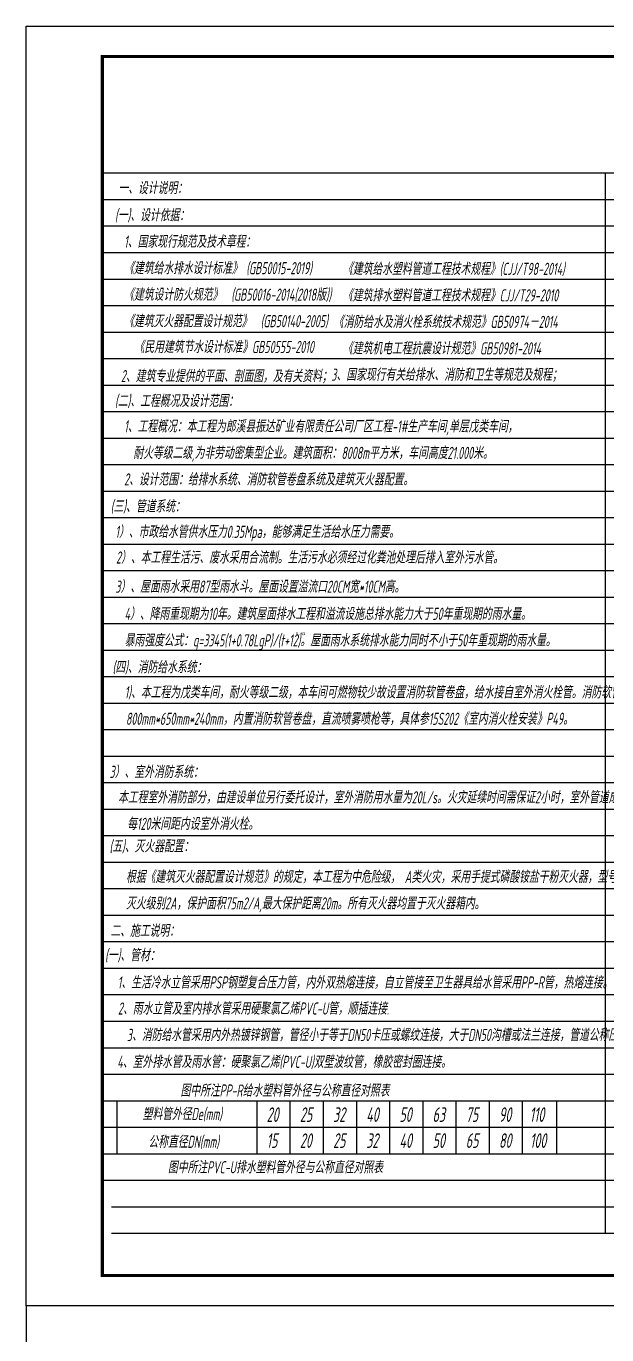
# Model space of a CAD drawing. Extents: x 69728788 to 150676229, y 20333219 to 43663798.
# Drawn here: x 75219157 to 75238214, y 20683016 to 20725966 of the extents above; entities that cross this region are included whole.
import ezdxf

# ---------------------------------------------------------------- set-up
doc = ezdxf.new("R2010")
doc.units = 0
doc.header["$LTSCALE"] = 1000
doc.header["$MEASUREMENT"] = 0
doc.layers.get('0').update_dxf_attribs({"linetype": 'CONTINUOUS'})
for name, color, linetype in [('PUB_TITLE', 4, 'CONTINUOUS'), ('TWT_SYMB', 3, 'CONTINUOUS'), ('说明文本', 54, 'CONTINUOUS')]:
    doc.layers.add(name, color=color, linetype=linetype)
doc.styles.add('ATTTXT', font='gbeitc.shx', dxfattribs={"width": 0.7, "bigfont": '0hztxt.shx'})

msp = doc.modelspace()

# ---------------------------------------------------------------- linework, layer by layer
at = {"color": 0}
for p, q in [((75221657.4, 20721147.7), (75271306.2, 20721147.7)), ((75221657.4, 20721147.7), (75271306.2, 20721147.7)), ((75221657.4, 20721147.7), (75221657.4, 20686351.1)), ((75238159, 20721147.7), (75238159, 20686351.1)), ((75221657.4, 20720277.8), (75271306.2, 20720277.8)), ((75221657.4, 20720277.8), (75271306.2, 20720277.8)), ((75221657.4, 20719407.9), (75271306.2, 20719407.9)), ((75221657.4, 20719407.9), (75271306.2, 20719407.9)), ((75221657.4, 20718538), (75271306.2, 20718538)), ((75221657.4, 20718538), (75271306.2, 20718538)), ((75221657.4, 20717668), (75271306.2, 20717668)), ((75221657.4, 20717668), (75271306.2, 20717668)), ((75221657.4, 20716798.1), (75271306.2, 20716798.1)), ((75221657.4, 20716798.1), (75271306.2, 20716798.1)), ((75221657.4, 20715928.2), (75271306.2, 20715928.2)), ((75221657.4, 20715928.2), (75271306.2, 20715928.2)), ((75221657.4, 20715058.3), (75271306.2, 20715058.3)), ((75221657.4, 20715058.3), (75271306.2, 20715058.3)), ((75221657.4, 20714188.4), (75271306.2, 20714188.4)), ((75221657.4, 20714188.4), (75271306.2, 20714188.4)), ((75221657.4, 20713318.5), (75271306.2, 20713318.5)), ((75221657.4, 20713318.5), (75271306.2, 20713318.5)), ((75221657.4, 20712448.5), (75271306.2, 20712448.5)), ((75221657.4, 20712448.5), (75271306.2, 20712448.5)), ((75221657.4, 20711578.6), (75271306.2, 20711578.6)), ((75221657.4, 20711578.6), (75271306.2, 20711578.6)), ((75221657.4, 20710708.7), (75271306.2, 20710708.7)), ((75221657.4, 20710708.7), (75271306.2, 20710708.7)), ((75221657.4, 20709838.8), (75255245.5, 20709838.8)), ((75221657.4, 20709838.8), (75255245.5, 20709838.8)), ((75221657.4, 20708968.9), (75255245.5, 20708968.9)), ((75221657.4, 20708968.9), (75255245.5, 20708968.9)), ((75221657.4, 20708099), (75255245.5, 20708099)), ((75221657.4, 20708099), (75255245.5, 20708099)), ((75221657.4, 20707229), (75255245.5, 20707229)), ((75221657.4, 20707229), (75255245.5, 20707229)), ((75221657.4, 20706359.1), (75255245.5, 20706359.1)), ((75221657.4, 20706359.1), (75255245.5, 20706359.1)), ((75221657.4, 20705489.2), (75255245.5, 20705489.2)), ((75221657.4, 20705489.2), (75255245.5, 20705489.2)), ((75221657.4, 20704619.3), (75255245.5, 20704619.3)), ((75221657.4, 20704619.3), (75255245.5, 20704619.3)), ((75221657.4, 20703749.4), (75255245.5, 20703749.4)), ((75221657.4, 20703749.4), (75255245.5, 20703749.4)), ((75221657.4, 20702879.5), (75255245.5, 20702879.5)), ((75221657.4, 20702879.5), (75255245.5, 20702879.5)), ((75221657.4, 20702009.6), (75255245.5, 20702009.6)), ((75221657.4, 20702009.6), (75255245.5, 20702009.6)), ((75221657.4, 20701139.6), (75255245.5, 20701139.6)), ((75221657.4, 20701139.6), (75255245.5, 20701139.6)), ((75221657.4, 20700269.7), (75255245.5, 20700269.7)), ((75221657.4, 20700269.7), (75255245.5, 20700269.7)), ((75221657.4, 20699399.8), (75255245.5, 20699399.8)), ((75221657.4, 20699399.8), (75255245.5, 20699399.8)), ((75221657.4, 20698529.9), (75255245.5, 20698529.9)), ((75221657.4, 20698529.9), (75255245.5, 20698529.9)), ((75221657.4, 20697660), (75255245.5, 20697660)), ((75221657.4, 20697660), (75255245.5, 20697660)), ((75221657.4, 20696790.1), (75255245.5, 20696790.1)), ((75221657.4, 20696790.1), (75255245.5, 20696790.1)), ((75221657.4, 20695920.1), (75255245.5, 20695920.1)), ((75221657.4, 20695920.1), (75255245.5, 20695920.1)), ((75221657.4, 20695050.2), (75255245.5, 20695050.2)), ((75221657.4, 20695050.2), (75255245.5, 20695050.2)), ((75221657.4, 20694180.3), (75255245.5, 20694180.3)), ((75221657.4, 20694180.3), (75255245.5, 20694180.3)), ((75221657.4, 20693310.4), (75255245.5, 20693310.4)), ((75221657.4, 20693310.4), (75255245.5, 20693310.4)), ((75221657.4, 20692440.5), (75255245.5, 20692440.5)), ((75221657.4, 20692440.5), (75255245.5, 20692440.5)), ((75221657.4, 20691570.6), (75255245.5, 20691570.6)), ((75221657.4, 20691570.6), (75255245.5, 20691570.6)), ((75221657.4, 20690700.6), (75255245.5, 20690700.6)), ((75221657.4, 20690700.6), (75255245.5, 20690700.6)), ((75222136.9, 20690700.6), (75222136.9, 20688960.8)), ((75221657.4, 20689830.7), (75255245.5, 20689830.7)), ((75221657.4, 20689830.7), (75255245.5, 20689830.7)), ((75221657.4, 20688960.8), (75255245.5, 20688960.8)), ((75221657.4, 20688960.8), (75255245.5, 20688960.8)), ((75221657.4, 20688090.9), (75255245.5, 20688090.9)), ((75221657.4, 20688090.9), (75255245.5, 20688090.9)), ((75221957.4, 20687221), (75255545.5, 20687221)), ((75221957.4, 20686351.1), (75271606.2, 20686351.1))]:
    msp.add_line(p, q, dxfattribs=at)
at = {"color": 3}
msp.add_lwpolyline([(75219157.4, 20683966.1), (75219157.4, 20725966.1), (75278557.4, 20725966.1), (75278557.4, 20683966.1)], close=True, dxfattribs=at)
at = {"const_width": 100}
msp.add_lwpolyline([(75221657.4, 20684966.1), (75277557.4, 20684966.1), (75277557.4, 20724966.1), (75221657.4, 20724966.1)], close=True, dxfattribs=at)
at = {"layer": 'PUB_TITLE'}
msp.add_lwpolyline([(75219157.4, 20565166.1), (75387357.4, 20565166.1), (75387357.4, 20683966.1), (75219157.4, 20683966.1)], close=True, dxfattribs=at)
at = {"layer": 'TWT_SYMB', "color": 2}
for p, q in [((75226726.9, 20690700.6), (75226726.9, 20688960.8)), ((75227815.8, 20690700.6), (75227815.8, 20688960.8)), ((75228904.6, 20690700.6), (75228904.6, 20688960.8)), ((75229993.5, 20690700.6), (75229993.5, 20688960.8)), ((75231082.3, 20690700.6), (75231082.3, 20688960.8)), ((75232171.2, 20690700.6), (75232171.2, 20688960.8)), ((75233260, 20690700.6), (75233260, 20688960.8)), ((75234348.8, 20690700.6), (75234348.8, 20688960.8)), ((75235437.7, 20690700.6), (75235437.7, 20688960.8)), ((75236563.6, 20690700.6), (75236563.6, 20688960.8))]:
    msp.add_line(p, q, dxfattribs=at)

# ---------------------------------------------------------------- texts
at = {"layer": 'TWT_SYMB', "color": 3, "style": 'ATTTXT', "width": 0.7}
for s, p in [('一、设计说明：', (75222182.1, 20720452.9)), ('二、施工说明：', (75221918.8, 20696077.6))]:
    msp.add_text(s, height=399.27, dxfattribs=at).set_placement(p)
at = {"layer": 'TWT_SYMB', "color": 4, "style": 'ATTTXT', "width": 0.7}
for s, height, p in [('(一)、设计依据：', 399.27, (75222074.1, 20719563.1)), ('(二)、工程概况及设计范围：', 399.271, (75222074.1, 20713467.8)), ('(三)、管道系统：', 399.27, (75221932, 20710005.7)), ('(四)、消防给水系统：', 399.271, (75221991.8, 20704728.4)), ('3）、室外消防系统：', 399.27, (75221892.6, 20701291.3)), ('(五)、灭火器配置：', 399.27, (75221892.6, 20698852.8)), ('(一)、管材：', 399.27, (75221747.6, 20695276.6))]:
    msp.add_text(s, height=height, dxfattribs=at).set_placement(p)
at = {"layer": 'TWT_SYMB', "color": 2, "style": 'ATTTXT', "width": 0.7}
for s, height, p in [('1、国家现行规范及技术章程：', 399.271, (75222371.1, 20718695)), ('《建筑给水排水设计标准》 (GB50015-2019)', 399.271, (75222371.1, 20717825.1)), ('《建筑给水塑料管道工程技术规程》(CJJ/T98-2014)', 399.271, (75229552.1, 20717802.1)), ('《建筑设计防火规范》  (GB50016-2014(2018版))', 399.271, (75222371.1, 20716955.1)), ('《建筑排水塑料管道工程技术规程》CJJ/T29-2010', 399.271, (75229552.1, 20716932.2)), ('《建筑灭火器配置设计规范》  (GB50140-2005)', 399.271, (75222371.1, 20716085.2)), ('《消防给水及消火栓系统技术规范》GB50974－2014', 399.271, (75229252.1, 20716062.3)), ('《民用建筑节水设计标准》GB50555-2010', 399.271, (75222710.6, 20715238.3)), ('《建筑机电工程抗震设计规范》GB50981-2014', 399.271, (75229552.1, 20715192.4)), ('2、建筑专业提供的平面、剖面图，及有关资料；', 399.271, (75222266.5, 20714282.7)), ('3、国家现行有关给排水、消防和卫生等规范及规程；', 399.271, (75229169.9, 20714326.6)), ('2、设计范围：给排水系统、消防软管卷盘系统及建筑灭火器配置。', 399.271, (75222371.1, 20710892)), ('1）、市政给水管供水压力0.35Mpa，能够满足生活给水压力需要。', 399.271, (75222083.1, 20709172)), ('2）、本工程生活污、废水采用合流制。生活污水必须经过化粪池处理后排入室外污水管。', 399.271, (75222106.3, 20708329.2)), ('3）、屋面雨水采用87型雨水斗。屋面设置溢流口20CM宽*10CM高。', 399.271, (75222084.2, 20707371.6)), ('4）、降雨重现期为10年。建筑屋面排水工程和溢流设施总排水能力大于50年重现期的雨水量。', 399.271, (75222384.2, 20706479.9)), ('暴雨强度公式：q=3345(1+0.78LgP)/(t+12)。屋面雨水系统排水能力同时不小于50年重现期的雨水量。', 399.271, (75222384.2, 20705610)), ('本工程室外消防部分，由建设单位另行委托设计，室外消防用水量为20L/s。火灾延续时间需保证2小时，室外管道成环状布置，', 399.271, (75222169.1, 20700457.3)), ('每120米间距内设室外消火栓。', 399.271, (75222469.1, 20699587.4)), ('根据《建筑灭火器配置设计规范》的规定，本工程为中危险级， A类火灾，采用手提式磷酸铵盐干粉灭火器，型号MF/ABC3，', 399.271, (75222430.2, 20697847.6)), ('·', 399.3, (75222823.8, 20697908.6)), ('灭火级别2A，保护面积75m2/A,最大保护距离20m。所有灭火器均置于灭火器箱内。', 399.271, (75222430.2, 20696977.7)), ('1、生活冷水立管采用PSP钢塑复合压力管，内外双热熔连接，自立管接至卫生器具给水管采用PP-R管，热熔连接。', 399.271, (75222159.5, 20694380.4)), ('2、雨水立管及室内排水管采用硬聚氯乙烯PVC-U管，顺插连接.', 399.271, (75222169.6, 20693525.3)), ('3、消防给水管采用内外热镀锌钢管，管径小于等于DN50卡压或螺纹连接，大于DN50沟槽或法兰连接，管道公称压力P=1.6MPa。', 399.271, (75222462.4, 20692658.4)), ('4、室外排水管及雨水管：硬聚氯乙烯(PVC-U)双壁波纹管，橡胶密封圈连接。', 399.271, (75222146.7, 20691775.9)), ('图中所注PP-R给水塑料管外径与公称直径对照表', 399.271, (75224221.2, 20690834)), ('塑料管外径De(mm)', 399.271, (75222975.5, 20690062.4)), ('20', 479.13, (75227052.2, 20690003.8)), ('25', 479.13, (75228141, 20690003.8)), ('32', 479.13, (75229229.9, 20690003.8)), ('40', 479.13, (75230318.7, 20690003.8)), ('50', 479.13, (75231407.6, 20690003.8)), ('63', 479.13, (75232496.4, 20690003.8)), ('75', 479.13, (75233585.3, 20690003.8)), ('90', 479.13, (75234674.1, 20690003.8)), ('110', 479.13, (75235681.9, 20690003.8)), ('公称直径DN(mm)', 399.27, (75223165.7, 20689150.4)), ('15', 479.13, (75227052.2, 20689150.4)), ('20', 479.13, (75228141, 20689150.4)), ('25', 479.13, (75229229.9, 20689150.4)), ('32', 479.13, (75230318.7, 20689150.4)), ('40', 479.13, (75231407.6, 20689150.4)), ('50', 479.13, (75232496.4, 20689150.4)), ('65', 479.13, (75233585.3, 20689150.4)), ('80', 479.13, (75234674.1, 20689150.4)), ('100', 479.13, (75235693.4, 20689150.4)), ('图中所注PVC-U排水塑料管外径与公称直径对照表', 399.271, (75223807.5, 20688316.1))]:
    msp.add_text(s, height=height, dxfattribs=at).set_placement(p)
at = {"layer": 'TWT_SYMB', "color": 1, "style": 'ATTTXT', "width": 0.7}
for s, p in [('1、工程概况：本工程为郎溪县振达矿业有限责任公司厂区工程-1#生产车间,单层戊类车间，', (75222371.1, 20712631.8)), ('耐火等级二级,为非劳动密集型企业。建筑面积：8008m平方米，车间高度21.000米。 ', (75222671.1, 20711761.9)), ('1)、本工程为戊类车间，耐火等级二级，本车间可燃物较少故设置消防软管卷盘，给水接自室外消火栓管。消防软管卷盘箱尺寸为', (75222389.2, 20703905.2)), ('800mm*650mm*240mm，内置消防软管卷盘，直流喷雾喷枪等，具体参15S202《室内消火栓安装》P49。', (75222430.4, 20703035.3))]:
    msp.add_text(s, height=399.271, dxfattribs=at).set_placement(p)
at = {"layer": '说明文本'}
msp.add_text('0.83', height=100, dxfattribs=at).set_placement((75228002.7, 20705979.6))

doc.saveas('drawing.dxf')
